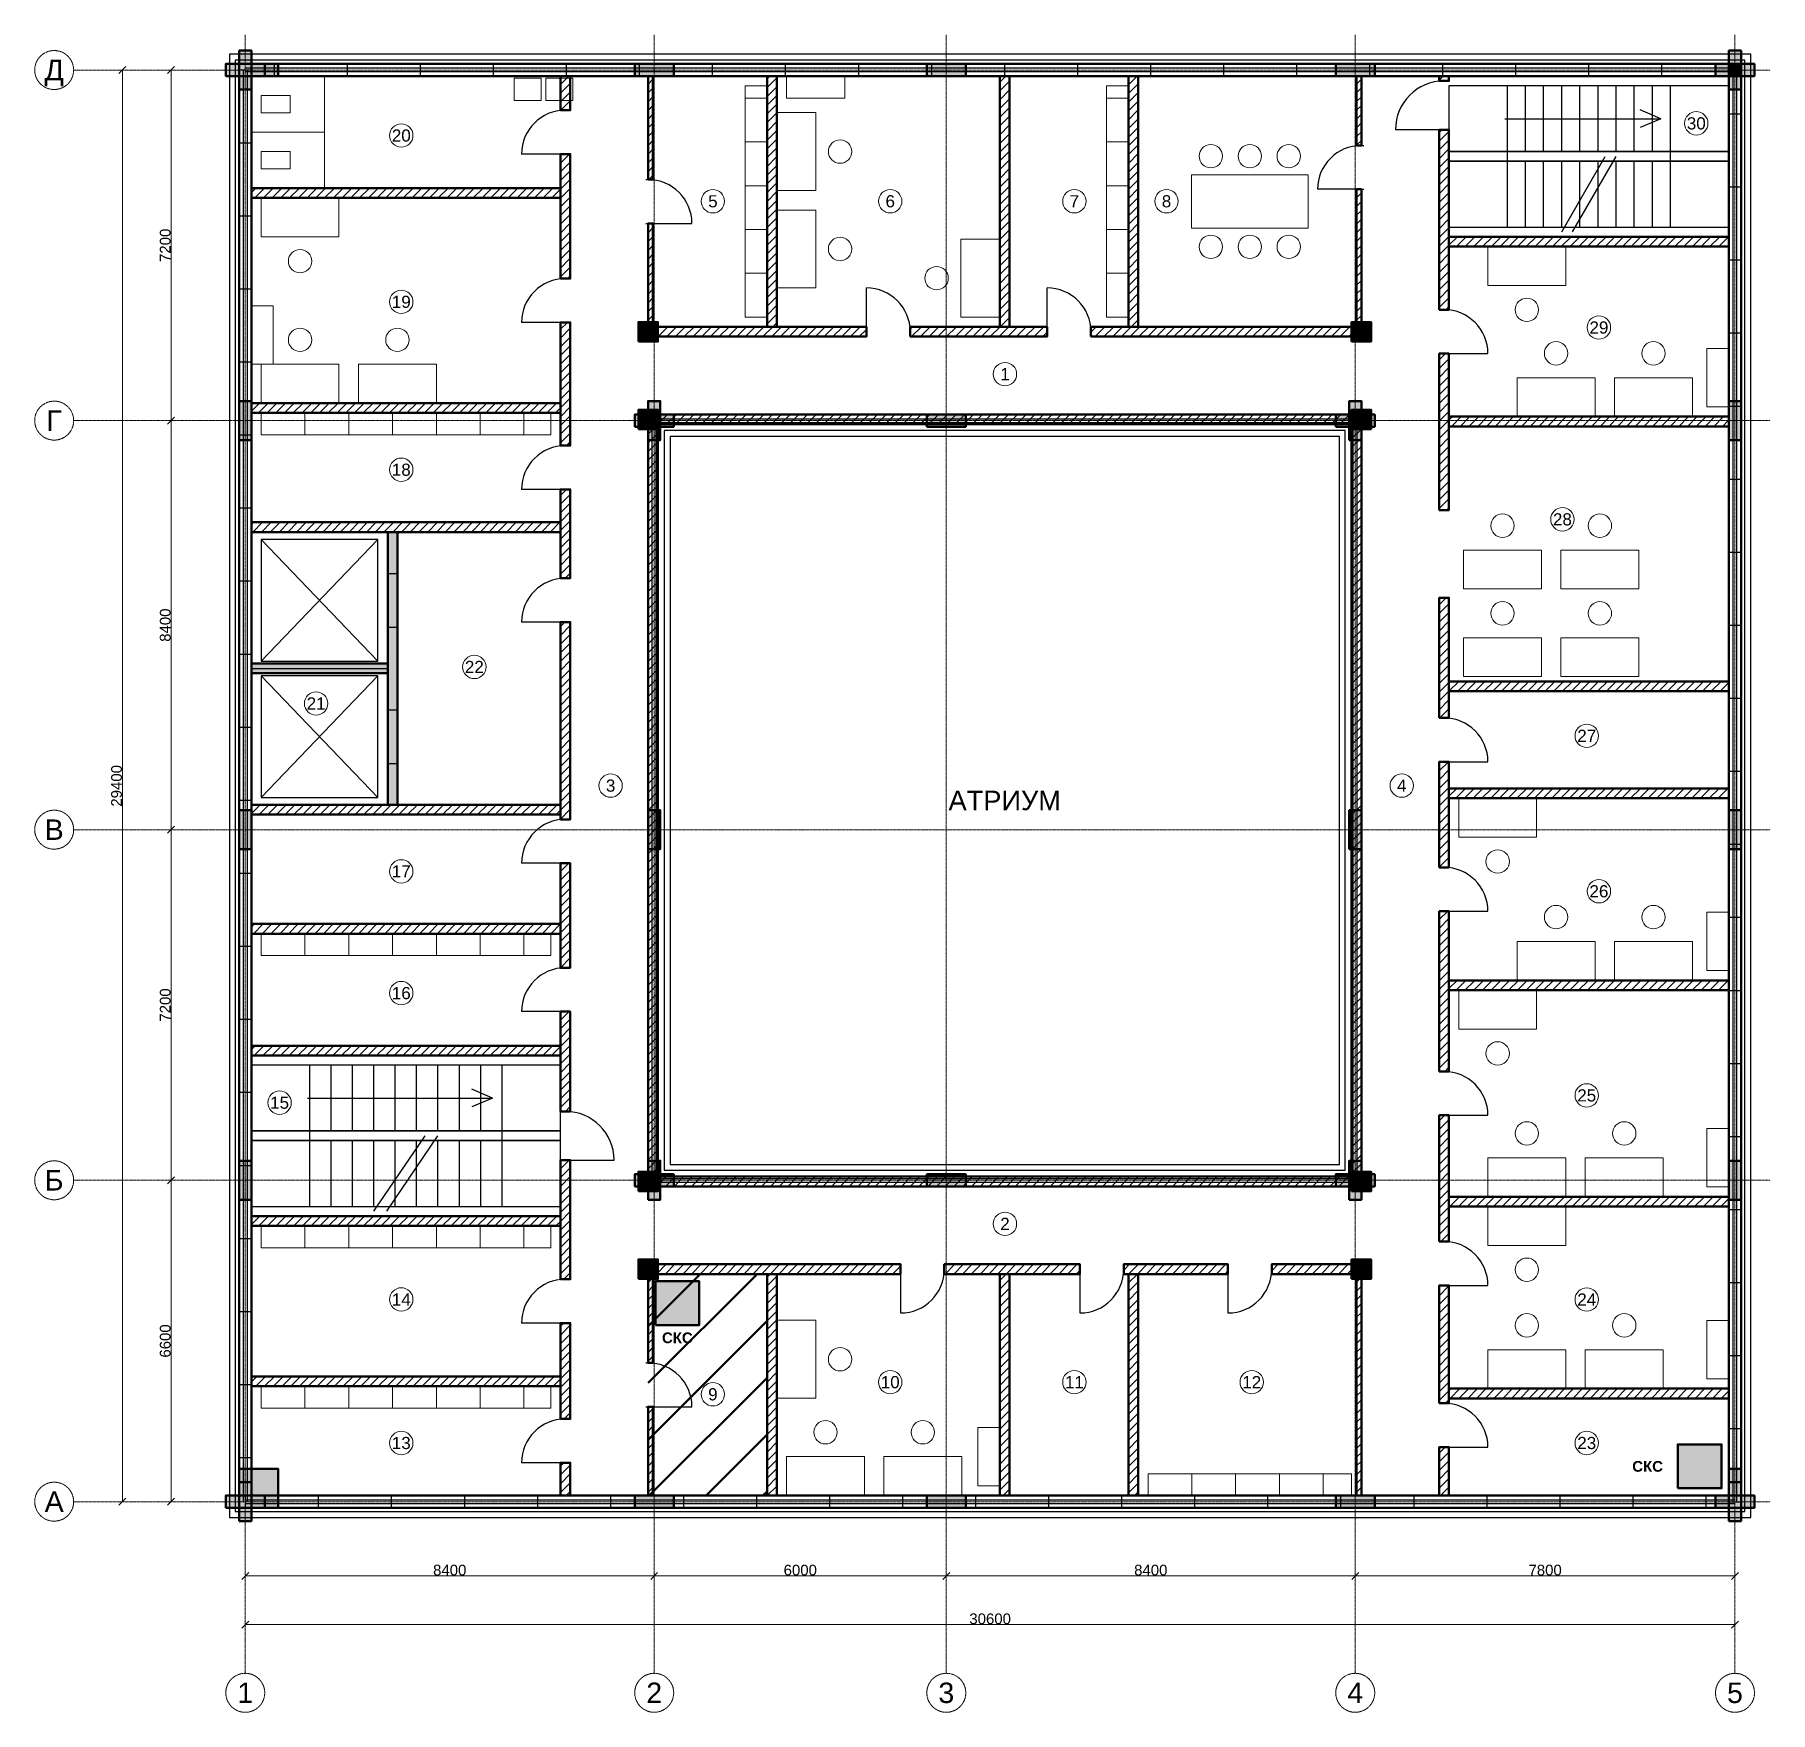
# Model space of a CAD drawing. Header units: millimetres. Extents: x -4325 to 31325, y -4325 to 30125.
import ezdxf
from ezdxf.enums import TextEntityAlignment as Align

# ---------------------------------------------------------------- set-up
doc = ezdxf.new("R2010")
doc.units = ezdxf.units.MM
doc.linetypes.add('CENTER2', pattern=[2.541, 1.587, -0.318, 0.318, -0.318])
for name, color, linetype, lineweight in [('A-ANNO-ROOM', 7, 'CONTINUOUS', 18), ('A-DIMS', 8, 'CONTINUOUS', 13), ('A-DOOR', 3, 'CONTINUOUS', 25), ('A-ELEV', 7, 'CONTINUOUS', 25), ('A-FACADE-PANEL', 8, 'CONTINUOUS', 25), ('A-FURN', 8, 'CONTINUOUS', 18), ('A-GLAZ-RIBBON', 5, 'CONTINUOUS', 25), ('A-GRID', 8, 'CENTER2', 13), ('A-HATCH', 9, 'CONTINUOUS', 9), ('A-OUTLINE', 7, 'CONTINUOUS', 50), ('A-SANI', 8, 'CONTINUOUS', 18), ('A-STAIR', 7, 'CONTINUOUS', 25), ('A-WALL-BLOCK', 9, 'CONTINUOUS', 50), ('A-WALL-RC', 7, 'CONTINUOUS', 50), ('E-SCS-RISER', 1, 'CONTINUOUS', 50), ('E-SERVER-ROOM', 1, 'CONTINUOUS', 50)]:
    doc.layers.add(name, color=color, linetype=linetype, lineweight=lineweight)
doc.styles.add('Arial', font='arial.ttf')
doc.styles.add('Arial-Bold', font='arialbd.ttf')
doc.styles.get("Standard").update_dxf_attribs({"font": 'arial.ttf'})

msp = doc.modelspace()

# ---------------------------------------------------------------- hatches: boundary and pattern name
at = {"layer": 'A-HATCH'}
h = msp.add_hatch(dxfattribs=at)
h.set_pattern_fill('ANSI31', scale=40)
h.paths.add_polyline_path([(6475, 28575), (6675, 28575), (6675, 29275), (6675, 29275), (6475, 29275), (6475, 29275)])
h = msp.add_hatch(dxfattribs=at)
h.set_pattern_fill('ANSI31', scale=40)
h.paths.add_polyline_path([(8275, 27150), (8375, 27150), (8375, 29275), (8375, 29275), (8275, 29275), (8275, 29275)])
h = msp.add_hatch(dxfattribs=at)
h.set_pattern_fill('ANSI31', scale=40)
h.paths.add_polyline_path([(10718, 24125), (10918, 24125), (10918, 29275), (10918, 29275), (10718, 29275), (10718, 29275)])
h = msp.add_hatch(dxfattribs=at)
h.set_pattern_fill('ANSI31', scale=40)
h.paths.add_polyline_path([(15500, 24125), (15700, 24125), (15700, 29275), (15700, 29275), (15500, 29275), (15500, 29275)])
h = msp.add_hatch(dxfattribs=at)
h.set_pattern_fill('ANSI31', scale=40)
h.paths.add_polyline_path([(18143, 24125), (18343, 24125), (18343, 29275), (18343, 29275), (18143, 29275), (18143, 29275)])
h = msp.add_hatch(dxfattribs=at)
h.set_pattern_fill('ANSI31', scale=40)
h.paths.add_polyline_path([(22825, 27850), (22925, 27850), (22925, 29275), (22925, 29275), (22825, 29275), (22825, 29275)])
h = msp.add_hatch(dxfattribs=at)
h.set_pattern_fill('ANSI31', scale=40)
h.paths.add_polyline_path([(24525, 29175), (24725, 29175), (24725, 29275), (24725, 29275), (24525, 29275), (24525, 29275)])
h = msp.add_hatch(dxfattribs=at)
h.set_pattern_fill('ANSI31', scale=40)
h.paths.add_polyline_path([(24525, 24478.5), (24725, 24478.5), (24725, 28175), (24525, 28175)])
h = msp.add_hatch(dxfattribs=at)
h.set_pattern_fill('ANSI31', scale=40)
h.paths.add_polyline_path([(6475, 25117.5), (6675, 25117.5), (6675, 27675), (6475, 27675)])
h = msp.add_hatch(dxfattribs=at)
h.set_pattern_fill('ANSI31', scale=40)
h.paths.add_polyline_path([(125, 26775), (125, 26775), (6475, 26775), (6475, 26975), (125, 26975), (125, 26975)])
h = msp.add_hatch(dxfattribs=at)
h.set_pattern_fill('ANSI31', scale=40)
h.paths.add_polyline_path([(22825, 24125), (22925, 24125), (22925, 26950), (22825, 26950)])
h = msp.add_hatch(dxfattribs=at)
h.set_pattern_fill('ANSI31', scale=40)
h.paths.add_polyline_path([(8275, 24125), (8375, 24125), (8375, 26250), (8275, 26250)])
h = msp.add_hatch(dxfattribs=at)
h.set_pattern_fill('ANSI31', scale=40)
h.paths.add_polyline_path([(24725, 25775), (30475, 25775), (30475, 25775), (30475, 25975), (30475, 25975), (24725, 25975)])
h = msp.add_hatch(dxfattribs=at)
h.set_pattern_fill('ANSI31', scale=40)
h.paths.add_polyline_path([(6475, 21686), (6675, 21686), (6675, 24217.5), (6475, 24217.5)])
h = msp.add_hatch(dxfattribs=at)
h.set_pattern_fill('ANSI31', scale=40)
h.paths.add_polyline_path([(8275, 23925), (12759, 23925), (12759, 24125), (8275, 24125)])
h = msp.add_hatch(dxfattribs=at)
h.set_pattern_fill('ANSI31', scale=40)
h.paths.add_polyline_path([(13659, 23925), (16471.5, 23925), (16471.5, 24125), (13659, 24125)])
h = msp.add_hatch(dxfattribs=at)
h.set_pattern_fill('ANSI31', scale=40)
h.paths.add_polyline_path([(17371.5, 23925), (22925, 23925), (22925, 24125), (17371.5, 24125)])
h = msp.add_hatch(dxfattribs=at)
h.set_pattern_fill('ANSI31', scale=40)
h.paths.add_polyline_path([(24525, 20362.5), (24725, 20362.5), (24725, 23578.5), (24525, 23578.5)])
h = msp.add_hatch(dxfattribs=at)
h.set_pattern_fill('ANSI31', scale=40)
h.paths.add_polyline_path([(125, 22360), (125, 22360), (6475, 22360), (6475, 22560), (125, 22560), (125, 22560)])
h = msp.add_hatch(dxfattribs=at)
h.set_pattern_fill('ANSI31', scale=40)
h.paths.add_polyline_path([(8275, 22125), (22925, 22125), (22925, 22325), (8275, 22325)])
h = msp.add_hatch(dxfattribs=at)
h.set_pattern_fill('ANSI31', scale=40)
h.paths.add_polyline_path([(8275, 6675), (8475, 6675), (8475, 22125), (8275, 22125)])
h = msp.add_hatch(dxfattribs=at)
h.set_pattern_fill('ANSI31', scale=40)
h.paths.add_polyline_path([(22725, 6675), (22925, 6675), (22925, 22125), (22725, 22125)])
h = msp.add_hatch(dxfattribs=at)
h.set_pattern_fill('ANSI31', scale=40)
h.paths.add_polyline_path([(24725, 22082), (30475, 22082), (30475, 22082), (30475, 22282), (30475, 22282), (24725, 22282)])
h = msp.add_hatch(dxfattribs=at)
h.set_pattern_fill('ANSI31', scale=40)
h.paths.add_polyline_path([(6475, 18962), (6675, 18962), (6675, 20786), (6475, 20786)])
h = msp.add_hatch(dxfattribs=at)
h.set_pattern_fill('ANSI31', scale=40)
h.paths.add_polyline_path([(125, 19912), (125, 19912), (6475, 19912), (6475, 20112), (125, 20112), (125, 20112)])
h = msp.add_hatch(dxfattribs=at)
h.set_pattern_fill('ANSI31', scale=40)
h.paths.add_polyline_path([(24525, 16095), (24725, 16095), (24725, 18562.5), (24525, 18562.5)])
h = msp.add_hatch(dxfattribs=at)
h.set_pattern_fill('ANSI31', scale=40)
h.paths.add_polyline_path([(6475, 14012), (6675, 14012), (6675, 18062), (6475, 18062)])
h = msp.add_hatch(dxfattribs=at)
h.set_pattern_fill('ANSI31', scale=40)
h.paths.add_polyline_path([(24725, 16643), (30475, 16643), (30475, 16643), (30475, 16843), (30475, 16843), (24725, 16843)])
h = msp.add_hatch(dxfattribs=at)
h.set_pattern_fill('ANSI31', scale=40)
h.paths.add_polyline_path([(24525, 13026), (24725, 13026), (24725, 15195), (24525, 15195)])
h = msp.add_hatch(dxfattribs=at)
h.set_pattern_fill('ANSI31', scale=40)
h.paths.add_polyline_path([(24725, 14447), (30475, 14447), (30475, 14447), (30475, 14647), (30475, 14647), (24725, 14647)])
h = msp.add_hatch(dxfattribs=at)
h.set_pattern_fill('ANSI31', scale=40)
h.paths.add_polyline_path([(125, 14112), (125, 14112), (6475, 14112), (6475, 14312), (125, 14312), (125, 14312)])
h = msp.add_hatch(dxfattribs=at)
h.set_pattern_fill('ANSI31', scale=40)
h.paths.add_polyline_path([(6475, 10964), (6675, 10964), (6675, 13112), (6475, 13112)])
h = msp.add_hatch(dxfattribs=at)
h.set_pattern_fill('ANSI31', scale=40)
h.paths.add_polyline_path([(24525, 8834), (24725, 8834), (24725, 12126), (24525, 12126)])
h = msp.add_hatch(dxfattribs=at)
h.set_pattern_fill('ANSI31', scale=40)
h.paths.add_polyline_path([(125, 11664), (125, 11664), (6475, 11664), (6475, 11864), (125, 11864), (125, 11864)])
h = msp.add_hatch(dxfattribs=at)
h.set_pattern_fill('ANSI31', scale=40)
h.paths.add_polyline_path([(24725, 10505), (30475, 10505), (30475, 10505), (30475, 10705), (30475, 10705), (24725, 10705)])
h = msp.add_hatch(dxfattribs=at)
h.set_pattern_fill('ANSI31', scale=40)
h.paths.add_polyline_path([(6475, 8014), (6675, 8014), (6675, 10064), (6475, 10064)])
h = msp.add_hatch(dxfattribs=at)
h.set_pattern_fill('ANSI31', scale=40)
h.paths.add_polyline_path([(125, 9164), (125, 9164), (6475, 9164), (6475, 9364), (125, 9364), (125, 9364)])
h = msp.add_hatch(dxfattribs=at)
h.set_pattern_fill('ANSI31', scale=40)
h.paths.add_polyline_path([(24525, 5342), (24725, 5342), (24725, 7934), (24525, 7934)])
h = msp.add_hatch(dxfattribs=at)
h.set_pattern_fill('ANSI31', scale=40)
h.paths.add_polyline_path([(6475, 4568.5), (6675, 4568.5), (6675, 7014), (6475, 7014)])
h = msp.add_hatch(dxfattribs=at)
h.set_pattern_fill('ANSI31', scale=40)
h.paths.add_polyline_path([(8275, 6475), (22925, 6475), (22925, 6675), (8275, 6675)])
h = msp.add_hatch(dxfattribs=at)
h.set_pattern_fill('ANSI31', scale=40)
h.paths.add_polyline_path([(24725, 6063), (30475, 6063), (30475, 6063), (30475, 6263), (30475, 6263), (24725, 6263)])
h = msp.add_hatch(dxfattribs=at)
h.set_pattern_fill('ANSI31', scale=40)
h.paths.add_polyline_path([(125, 5664), (125, 5664), (6475, 5664), (6475, 5864), (125, 5864), (125, 5864)])
h = msp.add_hatch(dxfattribs=at)
h.set_pattern_fill('ANSI31', scale=40)
h.paths.add_polyline_path([(8275, 4675), (13459, 4675), (13459, 4875), (8275, 4875)])
h = msp.add_hatch(dxfattribs=at)
h.set_pattern_fill('ANSI31', scale=40)
h.paths.add_polyline_path([(8275, 2850), (8375, 2850), (8375, 4675), (8275, 4675)])
h = msp.add_hatch(dxfattribs=at)
h.set_pattern_fill('ANSI31', scale=40)
h.paths.add_polyline_path([(10718, 125), (10918, 125), (10918, 125), (10918, 4675), (10718, 4675), (10718, 125)])
h = msp.add_hatch(dxfattribs=at)
h.set_pattern_fill('ANSI31', scale=40)
h.paths.add_polyline_path([(14359, 4675), (17143, 4675), (17143, 4875), (14359, 4875)])
h = msp.add_hatch(dxfattribs=at)
h.set_pattern_fill('ANSI31', scale=40)
h.paths.add_polyline_path([(15500, 125), (15700, 125), (15700, 125), (15700, 4675), (15500, 4675), (15500, 125)])
h = msp.add_hatch(dxfattribs=at)
h.set_pattern_fill('ANSI31', scale=40)
h.paths.add_polyline_path([(18043, 4675), (20184, 4675), (20184, 4875), (18043, 4875)])
h = msp.add_hatch(dxfattribs=at)
h.set_pattern_fill('ANSI31', scale=40)
h.paths.add_polyline_path([(18143, 125), (18343, 125), (18343, 125), (18343, 4675), (18143, 4675), (18143, 125)])
h = msp.add_hatch(dxfattribs=at)
h.set_pattern_fill('ANSI31', scale=40)
h.paths.add_polyline_path([(21084, 4675), (22925, 4675), (22925, 4875), (21084, 4875)])
h = msp.add_hatch(dxfattribs=at)
h.set_pattern_fill('ANSI31', scale=40)
h.paths.add_polyline_path([(22825, 125), (22925, 125), (22925, 125), (22925, 4675), (22825, 4675), (22825, 125)])
h = msp.add_hatch(dxfattribs=at)
h.set_pattern_fill('ANSI31', scale=40)
h.paths.add_polyline_path([(24525, 2021), (24725, 2021), (24725, 4442), (24525, 4442)])
h = msp.add_hatch(dxfattribs=at)
h.set_pattern_fill('ANSI31', scale=40)
h.paths.add_polyline_path([(6475, 1699), (6675, 1699), (6675, 3668.5), (6475, 3668.5)])
h = msp.add_hatch(dxfattribs=at)
h.set_pattern_fill('ANSI31', scale=40)
h.paths.add_polyline_path([(125, 2373), (125, 2373), (6475, 2373), (6475, 2573), (125, 2573), (125, 2573)])
h = msp.add_hatch(dxfattribs=at)
h.set_pattern_fill('ANSI31', scale=40)
h.paths.add_polyline_path([(24725, 2121), (30475, 2121), (30475, 2121), (30475, 2321), (30475, 2321), (24725, 2321)])
h = msp.add_hatch(dxfattribs=at)
h.set_pattern_fill('ANSI31', scale=40)
h.paths.add_polyline_path([(8275, 125), (8375, 125), (8375, 125), (8375, 1950), (8275, 1950), (8275, 125)])
h = msp.add_hatch(dxfattribs=at)
h.set_pattern_fill('ANSI31', scale=40)
h.paths.add_polyline_path([(24525, 125), (24725, 125), (24725, 125), (24725, 1121), (24525, 1121), (24525, 125)])
h = msp.add_hatch(dxfattribs=at)
h.set_pattern_fill('ANSI31', scale=40)
h.paths.add_polyline_path([(6475, 125), (6675, 125), (6675, 125), (6675, 799), (6475, 799), (6475, 125)])
at = {"layer": 'A-WALL-RC'}
h = msp.add_hatch(color=7, dxfattribs=at)
h.dxf.hatch_style = 1
h.paths.add_polyline_path([(-125, 29000), (125, 29000), (125, 29800), (-125, 29800)])
h = msp.add_hatch(color=7, dxfattribs=at)
h.dxf.hatch_style = 1
h.paths.add_polyline_path([(30475, 29000), (30725, 29000), (30725, 29800), (30475, 29800)])
h = msp.add_hatch(color=7, dxfattribs=at)
h.dxf.hatch_style = 1
h.paths.add_polyline_path([(-400, 29275), (400, 29275), (400, 29525), (-400, 29525)])
h = msp.add_hatch(color=7, dxfattribs=at)
h.dxf.hatch_style = 1
h.paths.add_polyline_path([(-125, 29275), (675, 29275), (675, 29525), (-125, 29525)])
h = msp.add_hatch(color=7, dxfattribs=at)
h.dxf.hatch_style = 1
h.paths.add_polyline_path([(8000, 29275), (8800, 29275), (8800, 29525), (8000, 29525)])
h = msp.add_hatch(color=7, dxfattribs=at)
h.dxf.hatch_style = 1
h.paths.add_polyline_path([(14000, 29275), (14800, 29275), (14800, 29525), (14000, 29525)])
h = msp.add_hatch(color=7, dxfattribs=at)
h.dxf.hatch_style = 1
h.paths.add_polyline_path([(22400, 29275), (23200, 29275), (23200, 29525), (22400, 29525)])
h = msp.add_hatch(color=7, dxfattribs=at)
h.dxf.hatch_style = 1
h.paths.add_polyline_path([(30200, 29275), (31000, 29275), (31000, 29525), (30200, 29525)])
h = msp.add_hatch(color=7, dxfattribs=at)
h.dxf.hatch_style = 1
h.paths.add_polyline_path([(30475, 29275), (30725, 29275), (30725, 29525), (30475, 29525)])
h = msp.add_hatch(color=7, dxfattribs=at)
h.dxf.hatch_style = 1
h.paths.add_polyline_path([(8075, 23825), (8475, 23825), (8475, 24225), (8075, 24225)])
h = msp.add_hatch(color=7, dxfattribs=at)
h.dxf.hatch_style = 1
h.paths.add_polyline_path([(22725, 23825), (23125, 23825), (23125, 24225), (22725, 24225)])
h = msp.add_hatch(color=7, dxfattribs=at)
h.dxf.hatch_style = 1
h.paths.add_polyline_path([(-125, 21800), (125, 21800), (125, 22600), (-125, 22600)])
h = msp.add_hatch(color=7, dxfattribs=at)
h.dxf.hatch_style = 1
h.paths.add_polyline_path([(8275, 21800), (8525, 21800), (8525, 22600), (8275, 22600)])
h = msp.add_hatch(color=7, dxfattribs=at)
h.dxf.hatch_style = 1
h.paths.add_polyline_path([(22675, 21800), (22925, 21800), (22925, 22600), (22675, 22600)])
h = msp.add_hatch(color=7, dxfattribs=at)
h.dxf.hatch_style = 1
h.paths.add_polyline_path([(30475, 21800), (30725, 21800), (30725, 22600), (30475, 22600)])
h = msp.add_hatch(color=7, dxfattribs=at)
h.dxf.hatch_style = 1
h.paths.add_polyline_path([(8000, 22075), (8800, 22075), (8800, 22325), (8000, 22325)])
h = msp.add_hatch(color=7, dxfattribs=at)
h.dxf.hatch_style = 1
h.paths.add_polyline_path([(8075, 22025), (8475, 22025), (8475, 22425), (8075, 22425)])
h = msp.add_hatch(color=7, dxfattribs=at)
h.dxf.hatch_style = 1
h.paths.add_polyline_path([(14000, 22075), (14800, 22075), (14800, 22325), (14000, 22325)])
h = msp.add_hatch(color=7, dxfattribs=at)
h.dxf.hatch_style = 1
h.paths.add_polyline_path([(22400, 22075), (23200, 22075), (23200, 22325), (22400, 22325)])
h = msp.add_hatch(color=7, dxfattribs=at)
h.dxf.hatch_style = 1
h.paths.add_polyline_path([(22725, 22025), (23125, 22025), (23125, 22425), (22725, 22425)])
h = msp.add_hatch(color=7, dxfattribs=at)
h.dxf.hatch_style = 1
h.paths.add_polyline_path([(2925, 14312), (3125, 14312), (3125, 19912), (2925, 19912)])
h = msp.add_hatch(color=7, dxfattribs=at)
h.dxf.hatch_style = 1
h.paths.add_polyline_path([(125, 17012), (125, 17012), (2925, 17012), (2925, 17212), (125, 17212), (125, 17212)])
h = msp.add_hatch(color=7, dxfattribs=at)
h.dxf.hatch_style = 1
h.paths.add_polyline_path([(-125, 13400), (125, 13400), (125, 14200), (-125, 14200)])
h = msp.add_hatch(color=7, dxfattribs=at)
h.dxf.hatch_style = 1
h.paths.add_polyline_path([(8275, 13400), (8525, 13400), (8525, 14200), (8275, 14200)])
h = msp.add_hatch(color=7, dxfattribs=at)
h.dxf.hatch_style = 1
h.paths.add_polyline_path([(22675, 13400), (22925, 13400), (22925, 14200), (22675, 14200)])
h = msp.add_hatch(color=7, dxfattribs=at)
h.dxf.hatch_style = 1
h.paths.add_polyline_path([(30475, 13400), (30725, 13400), (30725, 14200), (30475, 14200)])
h = msp.add_hatch(color=7, dxfattribs=at)
h.dxf.hatch_style = 1
h.paths.add_polyline_path([(-125, 6200), (125, 6200), (125, 7000), (-125, 7000)])
h = msp.add_hatch(color=7, dxfattribs=at)
h.dxf.hatch_style = 1
h.paths.add_polyline_path([(8075, 6375), (8475, 6375), (8475, 6775), (8075, 6775)])
h = msp.add_hatch(color=7, dxfattribs=at)
h.dxf.hatch_style = 1
h.paths.add_polyline_path([(8275, 6200), (8525, 6200), (8525, 7000), (8275, 7000)])
h = msp.add_hatch(color=7, dxfattribs=at)
h.dxf.hatch_style = 1
h.paths.add_polyline_path([(22675, 6200), (22925, 6200), (22925, 7000), (22675, 7000)])
h = msp.add_hatch(color=7, dxfattribs=at)
h.dxf.hatch_style = 1
h.paths.add_polyline_path([(22725, 6375), (23125, 6375), (23125, 6775), (22725, 6775)])
h = msp.add_hatch(color=7, dxfattribs=at)
h.dxf.hatch_style = 1
h.paths.add_polyline_path([(30475, 6200), (30725, 6200), (30725, 7000), (30475, 7000)])
h = msp.add_hatch(color=7, dxfattribs=at)
h.dxf.hatch_style = 1
h.paths.add_polyline_path([(8000, 6475), (8800, 6475), (8800, 6725), (8000, 6725)])
h = msp.add_hatch(color=7, dxfattribs=at)
h.dxf.hatch_style = 1
h.paths.add_polyline_path([(14000, 6475), (14800, 6475), (14800, 6725), (14000, 6725)])
h = msp.add_hatch(color=7, dxfattribs=at)
h.dxf.hatch_style = 1
h.paths.add_polyline_path([(22400, 6475), (23200, 6475), (23200, 6725), (22400, 6725)])
h = msp.add_hatch(color=7, dxfattribs=at)
h.dxf.hatch_style = 1
h.paths.add_polyline_path([(8075, 4575), (8475, 4575), (8475, 4975), (8075, 4975)])
h = msp.add_hatch(color=7, dxfattribs=at)
h.dxf.hatch_style = 1
h.paths.add_polyline_path([(22725, 4575), (23125, 4575), (23125, 4975), (22725, 4975)])
h = msp.add_hatch(color=7, dxfattribs=at)
h.dxf.hatch_style = 1
h.paths.add_polyline_path([(-125, -125), (675, -125), (675, 675), (-125, 675)])
h = msp.add_hatch(color=7, dxfattribs=at)
h.dxf.hatch_style = 1
h.paths.add_polyline_path([(-125, -400), (125, -400), (125, 400), (-125, 400)])
h = msp.add_hatch(color=7, dxfattribs=at)
h.dxf.hatch_style = 1
h.paths.add_polyline_path([(30475, -125), (30725, -125), (30725, 675), (30475, 675)])
h = msp.add_hatch(color=7, dxfattribs=at)
h.dxf.hatch_style = 1
h.paths.add_polyline_path([(30475, -400), (30725, -400), (30725, 400), (30475, 400)])
h = msp.add_hatch(color=7, dxfattribs=at)
h.dxf.hatch_style = 1
h.paths.add_polyline_path([(-400, -125), (400, -125), (400, 125), (-400, 125)])
h = msp.add_hatch(color=7, dxfattribs=at)
h.dxf.hatch_style = 1
h.paths.add_polyline_path([(8000, -125), (8800, -125), (8800, 125), (8000, 125)])
h = msp.add_hatch(color=7, dxfattribs=at)
h.dxf.hatch_style = 1
h.paths.add_polyline_path([(14000, -125), (14800, -125), (14800, 125), (14000, 125)])
h = msp.add_hatch(color=7, dxfattribs=at)
h.dxf.hatch_style = 1
h.paths.add_polyline_path([(22400, -125), (23200, -125), (23200, 125), (22400, 125)])
h = msp.add_hatch(color=7, dxfattribs=at)
h.dxf.hatch_style = 1
h.paths.add_polyline_path([(30200, -125), (31000, -125), (31000, 125), (30200, 125)])
at = {"layer": 'E-SCS-RISER'}
h = msp.add_hatch(color=7, dxfattribs=at)
h.dxf.hatch_style = 1
h.paths.add_polyline_path([(8425, 3625), (9325, 3625), (9325, 4525), (8425, 4525)])
h = msp.add_hatch(color=7, dxfattribs=at)
h.dxf.hatch_style = 1
h.paths.add_polyline_path([(29425, 275), (30325, 275), (30325, 1175), (29425, 1175)])
at = {"layer": 'E-SERVER-ROOM'}
h = msp.add_hatch(dxfattribs=at)
h.set_pattern_fill('ANSI31', scale=260)
h.paths.add_polyline_path([(8275, 125), (10718, 125), (10718, 4675), (8275, 4675)])

# ---------------------------------------------------------------- linework, layer by layer
at = {"layer": 'A-ANNO-ROOM'}
for centre in [(29805, 28305), (3205, 28055), (9605, 26705), (13248, 26705), (17030, 26705), (18923, 26705), (3205, 24640), (27805, 24112), (15605, 23155), (3205, 21192), (27055, 20173), (4705, 17142), (1455, 16392), (27555, 15727), (7505, 14705), (23755, 14705), (3205, 12944), (27805, 12535), (3205, 10444), (27555, 8343), (705, 8194), (15605, 5705), (3205, 4153), (27555, 4151), (13248, 2455), (17030, 2455), (20673, 2455), (9605, 2205), (3205, 1205), (27555, 1205)]:
    msp.add_circle(centre, 240, dxfattribs=at)
at = {"layer": 'A-DIMS'}
for p, q in [((-2595.71, 29329.29), (-2454.29, 29470.71)), ((-2525, 0), (-2525, 29400)), ((-1595.71, 29329.29), (-1454.29, 29470.71)), ((-1525, 22200), (-1525, 29400)), ((-1595.71, 22129.29), (-1454.29, 22270.71)), ((-1595.71, 22129.29), (-1454.29, 22270.71)), ((-1525, 13800), (-1525, 22200)), ((-1595.71, 13729.29), (-1454.29, 13870.71)), ((-1595.71, 13729.29), (-1454.29, 13870.71)), ((-1525, 6600), (-1525, 13800)), ((-1595.71, 6529.29), (-1454.29, 6670.71)), ((-1595.71, 6529.29), (-1454.29, 6670.71)), ((-1525, 0), (-1525, 6600)), ((-2595.71, -70.71), (-2454.29, 70.71)), ((-1595.71, -70.71), (-1454.29, 70.71)), ((-70.71, -1595.71), (70.71, -1454.29)), ((0, -1525), (8400, -1525)), ((8329.29, -1595.71), (8470.71, -1454.29)), ((8329.29, -1595.71), (8470.71, -1454.29)), ((8400, -1525), (14400, -1525)), ((14329.29, -1595.71), (14470.71, -1454.29)), ((14329.29, -1595.71), (14470.71, -1454.29)), ((14400, -1525), (22800, -1525)), ((22729.29, -1595.71), (22870.71, -1454.29)), ((22729.29, -1595.71), (22870.71, -1454.29)), ((22800, -1525), (30600, -1525)), ((30529.29, -1595.71), (30670.71, -1454.29)), ((-70.71, -2595.71), (70.71, -2454.29)), ((30529.29, -2595.71), (30670.71, -2454.29)), ((0, -2525), (30600, -2525))]:
    msp.add_line(p, q, dxfattribs=at)
at = {"layer": 'A-DOOR'}
for p, q in [((24525, 29175), (24725, 29175)), ((6475, 28575), (6675, 28575)), ((24625, 28175), (23625, 28175)), ((24525, 28175), (24725, 28175)), ((22875, 27850), (22975, 27850)), ((6575, 27675), (5675, 27675)), ((6475, 27675), (6675, 27675)), ((8225, 27150), (8325, 27150)), ((22925, 26950), (22025, 26950)), ((22875, 26950), (22975, 26950)), ((8225, 26250), (8325, 26250)), ((8275, 26250), (9175, 26250)), ((6475, 25117.5), (6675, 25117.5)), ((12759, 24025), (12759, 24925)), ((16471.5, 24025), (16471.5, 24925)), ((24525, 24478.5), (24725, 24478.5)), ((6575, 24217.5), (5675, 24217.5)), ((6475, 24217.5), (6675, 24217.5)), ((12759, 23925), (12759, 24125)), ((13659, 23925), (13659, 24125)), ((16471.5, 23925), (16471.5, 24125)), ((17371.5, 23925), (17371.5, 24125)), ((24525, 23578.5), (24725, 23578.5)), ((24625, 23578.5), (25525, 23578.5)), ((6475, 21686), (6675, 21686)), ((6575, 20786), (5675, 20786)), ((6475, 20786), (6675, 20786)), ((24525, 20362.5), (24725, 20362.5)), ((2925, 19062), (3125, 19062)), ((6475, 18962), (6675, 18962)), ((24525, 18562.5), (24725, 18562.5)), ((2925, 17962), (3125, 17962)), ((6575, 18062), (5675, 18062)), ((6475, 18062), (6675, 18062)), ((2925, 16262), (3125, 16262)), ((24525, 16095), (24725, 16095)), ((2925, 15162), (3125, 15162)), ((24525, 15195), (24725, 15195)), ((24625, 15195), (25525, 15195)), ((6475, 14012), (6675, 14012)), ((6575, 13112), (5675, 13112)), ((6475, 13112), (6675, 13112)), ((24525, 13026), (24725, 13026)), ((24525, 12126), (24725, 12126)), ((24625, 12126), (25525, 12126)), ((6475, 10964), (6675, 10964)), ((6575, 10064), (5675, 10064)), ((6475, 10064), (6675, 10064)), ((24525, 8834), (24725, 8834)), ((6475, 8014), (6675, 8014)), ((24525, 7934), (24725, 7934)), ((24625, 7934), (25525, 7934)), ((6475, 7014), (6675, 7014)), ((6575, 7014), (7575, 7014)), ((24525, 5342), (24725, 5342)), ((13459, 4675), (13459, 4875)), ((13459, 4775), (13459, 3875)), ((14359, 4675), (14359, 4875)), ((17143, 4675), (17143, 4875)), ((17143, 4775), (17143, 3875)), ((18043, 4675), (18043, 4875)), ((20184, 4675), (20184, 4875)), ((20184, 4775), (20184, 3875)), ((21084, 4675), (21084, 4875)), ((6475, 4568.5), (6675, 4568.5)), ((24525, 4442), (24725, 4442)), ((24625, 4442), (25525, 4442)), ((6575, 3668.5), (5675, 3668.5)), ((6475, 3668.5), (6675, 3668.5)), ((8225, 2850), (8325, 2850)), ((8225, 1950), (8325, 1950)), ((8275, 1950), (9175, 1950)), ((24525, 2021), (24725, 2021)), ((6475, 1699), (6675, 1699)), ((24525, 1121), (24725, 1121)), ((24625, 1121), (25525, 1121)), ((6575, 799), (5675, 799)), ((6475, 799), (6675, 799))]:
    msp.add_line(p, q, dxfattribs=at)
for centre, radius, start, end in [((24625, 28175), 1000, 90, 180), ((6575, 27675), 900, 90, 180), ((22925, 26950), 900, 90, 180), ((8275, 26250), 900, 0, 90), ((6575, 24217.5), 900, 90, 180), ((12759, 24025), 900, 0, 90), ((16471.5, 24025), 900, 0, 90), ((24625, 23578.5), 900, 0, 90), ((6575, 20786), 900, 90, 180), ((6575, 18062), 900, 90, 180), ((24625, 15195), 900, 0, 90), ((6575, 13112), 900, 90, 180), ((24625, 12126), 900, 0, 90), ((6575, 10064), 900, 90, 180), ((24625, 7934), 900, 0, 90), ((6575, 7014), 1000, 0, 90), ((24625, 4442), 900, 0, 90), ((13459, 4775), 900, -90, 0), ((17143, 4775), 900, -90, 0), ((20184, 4775), 900, -90, 0), ((6575, 3668.5), 900, 90, 180), ((8275, 1950), 900, 0, 90), ((24625, 1121), 900, 0, 90), ((6575, 799), 900, 90, 180)]:
    msp.add_arc(centre, radius, start, end, dxfattribs=at)
at = {"layer": 'A-ELEV'}
for p, q in [((325, 17262), (2725, 19762)), ((325, 19762), (2725, 17262)), ((125, 17112), (2925, 17112)), ((325, 14462), (2725, 16962)), ((325, 16962), (2725, 14462))]:
    msp.add_line(p, q, dxfattribs=at)
for points in [[(325, 17262), (2725, 17262), (2725, 19762), (325, 19762)], [(325, 14462), (2725, 14462), (2725, 16962), (325, 16962)]]:
    msp.add_lwpolyline(points, close=True, dxfattribs=at)
at = {"layer": 'A-FACADE-PANEL'}
for points in [[(-325, -325), (30925, -325), (30925, 29725), (-325, 29725)], [(-205, -205), (30805, -205), (30805, 29605), (-205, 29605)], [(8605, 6805), (22595, 6805), (22595, 21995), (8605, 21995)], [(8725, 6925), (22475, 6925), (22475, 21875), (8725, 21875)]]:
    msp.add_lwpolyline(points, close=True, dxfattribs=at)
at = {"layer": 'A-FURN'}
for p, q in [((10268, 28825), (10718, 28825)), ((17693, 28825), (18143, 28825)), ((10268, 27925), (10718, 27925)), ((17693, 27925), (18143, 27925)), ((10268, 27025), (10718, 27025)), ((17693, 27025), (18143, 27025)), ((10268, 26125), (10718, 26125)), ((17693, 26125), (18143, 26125)), ((10268, 25225), (10718, 25225)), ((17693, 25225), (18143, 25225)), ((1225, 21910), (1225, 22360)), ((2125, 21910), (2125, 22360)), ((3025, 21910), (3025, 22360)), ((3925, 21910), (3925, 22360)), ((4825, 21910), (4825, 22360)), ((5725, 21910), (5725, 22360)), ((1225, 11214), (1225, 11664)), ((2125, 11214), (2125, 11664)), ((3025, 11214), (3025, 11664)), ((3925, 11214), (3925, 11664)), ((4825, 11214), (4825, 11664)), ((5725, 11214), (5725, 11664)), ((1225, 5214), (1225, 5664)), ((2125, 5214), (2125, 5664)), ((3025, 5214), (3025, 5664)), ((3925, 5214), (3925, 5664)), ((4825, 5214), (4825, 5664)), ((5725, 5214), (5725, 5664)), ((1225, 1923), (1225, 2373)), ((2125, 1923), (2125, 2373)), ((3025, 1923), (3025, 2373)), ((3925, 1923), (3925, 2373)), ((4825, 1923), (4825, 2373)), ((5725, 1923), (5725, 2373)), ((19443, 125), (19443, 575)), ((20343, 125), (20343, 575)), ((21243, 125), (21243, 575)), ((22143, 125), (22143, 575))]:
    msp.add_line(p, q, dxfattribs=at)
for points in [[(11118, 28825), (12318, 28825), (12318, 29275), (11118, 29275)], [(10268, 24325), (10718, 24325), (10718, 29075), (10268, 29075)], [(17693, 24325), (18143, 24325), (18143, 29075), (17693, 29075)], [(10918, 26925), (11718, 26925), (11718, 28525), (10918, 28525)], [(19434, 26150), (21834, 26150), (21834, 27250), (19434, 27250)], [(325, 25975), (1925, 25975), (1925, 26775), (325, 26775)], [(10918, 24925), (11718, 24925), (11718, 26525), (10918, 26525)], [(14700, 24325), (15500, 24325), (15500, 25925), (14700, 25925)], [(25525, 24975), (27125, 24975), (27125, 25775), (25525, 25775)], [(125, 23360), (575, 23360), (575, 24560), (125, 24560)], [(30025, 22482), (30475, 22482), (30475, 23682), (30025, 23682)], [(325, 22560), (1925, 22560), (1925, 23360), (325, 23360)], [(2325, 22560), (3925, 22560), (3925, 23360), (2325, 23360)], [(26125, 22282), (27725, 22282), (27725, 23082), (26125, 23082)], [(28125, 22282), (29725, 22282), (29725, 23082), (28125, 23082)], [(325, 21910), (6275, 21910), (6275, 22360), (325, 22360)], [(25025, 18743), (26625, 18743), (26625, 19543), (25025, 19543)], [(27025, 18743), (28625, 18743), (28625, 19543), (27025, 19543)], [(25025, 16943), (26625, 16943), (26625, 17743), (25025, 17743)], [(27025, 16943), (28625, 16943), (28625, 17743), (27025, 17743)], [(24925, 13647), (26525, 13647), (26525, 14447), (24925, 14447)], [(30025, 10905), (30475, 10905), (30475, 12105), (30025, 12105)], [(325, 11214), (6275, 11214), (6275, 11664), (325, 11664)], [(26125, 10705), (27725, 10705), (27725, 11505), (26125, 11505)], [(28125, 10705), (29725, 10705), (29725, 11505), (28125, 11505)], [(24925, 9705), (26525, 9705), (26525, 10505), (24925, 10505)], [(30025, 6463), (30475, 6463), (30475, 7663), (30025, 7663)], [(25525, 6263), (27125, 6263), (27125, 7063), (25525, 7063)], [(27525, 6263), (29125, 6263), (29125, 7063), (27525, 7063)], [(25525, 5263), (27125, 5263), (27125, 6063), (25525, 6063)], [(325, 5214), (6275, 5214), (6275, 5664), (325, 5664)], [(10918, 2125), (11718, 2125), (11718, 3725), (10918, 3725)], [(30025, 2521), (30475, 2521), (30475, 3721), (30025, 3721)], [(25525, 2321), (27125, 2321), (27125, 3121), (25525, 3121)], [(27525, 2321), (29125, 2321), (29125, 3121), (27525, 3121)], [(325, 1923), (6275, 1923), (6275, 2373), (325, 2373)], [(15050, 325), (15500, 325), (15500, 1525), (15050, 1525)], [(11118, 125), (12718, 125), (12718, 925), (11118, 925)], [(13118, 125), (14718, 125), (14718, 925), (13118, 925)], [(18543, 125), (22725, 125), (22725, 575), (18543, 575)]]:
    msp.add_lwpolyline(points, close=True, dxfattribs=at)
for centre in [(12218, 27725), (19834, 27630), (20634, 27630), (21434, 27630), (1125, 25475), (12218, 25725), (19834, 25770), (20634, 25770), (21434, 25770), (14200, 25125), (26325, 24475), (1125, 23860), (3125, 23860), (26925, 23582), (28925, 23582), (25825, 20043), (27825, 20043), (25825, 18243), (27825, 18243), (25725, 13147), (26925, 12005), (28925, 12005), (25725, 9205), (26325, 7563), (28325, 7563), (26325, 4763), (26325, 3621), (28325, 3621), (12218, 2925), (11918, 1425), (13918, 1425)]:
    msp.add_circle(centre, 240, dxfattribs=at)
at = {"layer": 'A-GLAZ-RIBBON'}
for p, q in [((125, 29400), (-125, 29400)), ((-40, 29400), (-40, 0)), ((30600, 29440), (0, 29440)), ((30600, 29360), (0, 29360)), ((40, 29400), (40, 0)), ((600, 29275), (600, 29525)), ((2100, 29275), (2100, 29525)), ((3600, 29275), (3600, 29525)), ((5100, 29275), (5100, 29525)), ((6600, 29275), (6600, 29525)), ((8100, 29275), (8100, 29525)), ((9600, 29275), (9600, 29525)), ((11100, 29275), (11100, 29525)), ((12600, 29275), (12600, 29525)), ((14100, 29275), (14100, 29525)), ((15600, 29275), (15600, 29525)), ((17100, 29275), (17100, 29525)), ((18600, 29275), (18600, 29525)), ((20100, 29275), (20100, 29525)), ((21600, 29275), (21600, 29525)), ((23100, 29275), (23100, 29525)), ((24600, 29275), (24600, 29525)), ((26100, 29275), (26100, 29525)), ((27600, 29275), (27600, 29525)), ((29100, 29275), (29100, 29525)), ((30560, 0), (30560, 29400)), ((30600, 29275), (30600, 29525)), ((30640, 0), (30640, 29400)), ((30475, 28500), (30725, 28500)), ((125, 27900), (-125, 27900)), ((30475, 27000), (30725, 27000)), ((125, 26400), (-125, 26400)), ((30475, 25500), (30725, 25500)), ((125, 24900), (-125, 24900)), ((30475, 24000), (30725, 24000)), ((125, 23400), (-125, 23400)), ((30475, 22500), (30725, 22500)), ((8360, 6600), (8360, 22200)), ((8400, 22240), (22800, 22240)), ((8400, 22160), (22800, 22160)), ((8440, 6600), (8440, 22200)), ((22760, 6600), (22760, 22200)), ((22840, 6600), (22840, 22200)), ((125, 21900), (-125, 21900)), ((30475, 21000), (30725, 21000)), ((125, 20400), (-125, 20400)), ((30475, 19500), (30725, 19500)), ((125, 18900), (-125, 18900)), ((30475, 18000), (30725, 18000)), ((125, 17400), (-125, 17400)), ((30475, 16500), (30725, 16500)), ((125, 15900), (-125, 15900)), ((30475, 15000), (30725, 15000)), ((125, 14400), (-125, 14400)), ((30475, 13500), (30725, 13500)), ((125, 12900), (-125, 12900)), ((30475, 12000), (30725, 12000)), ((125, 11400), (-125, 11400)), ((30475, 10500), (30725, 10500)), ((125, 9900), (-125, 9900)), ((30475, 9000), (30725, 9000)), ((125, 8400), (-125, 8400)), ((30475, 7500), (30725, 7500)), ((125, 6900), (-125, 6900)), ((8400, 6640), (22800, 6640)), ((8400, 6560), (22800, 6560)), ((30475, 6000), (30725, 6000)), ((125, 5400), (-125, 5400)), ((30475, 4500), (30725, 4500)), ((125, 3900), (-125, 3900)), ((30475, 3000), (30725, 3000)), ((125, 2400), (-125, 2400)), ((30475, 1500), (30725, 1500)), ((125, 900), (-125, 900)), ((0, 125), (0, -125)), ((0, 40), (30600, 40)), ((1500, 125), (1500, -125)), ((3000, 125), (3000, -125)), ((4500, 125), (4500, -125)), ((6000, 125), (6000, -125)), ((7500, 125), (7500, -125)), ((9000, 125), (9000, -125)), ((10500, 125), (10500, -125)), ((12000, 125), (12000, -125)), ((13500, 125), (13500, -125)), ((15000, 125), (15000, -125)), ((16500, 125), (16500, -125)), ((18000, 125), (18000, -125)), ((19500, 125), (19500, -125)), ((21000, 125), (21000, -125)), ((22500, 125), (22500, -125)), ((24000, 125), (24000, -125)), ((25500, 125), (25500, -125)), ((27000, 125), (27000, -125)), ((28500, 125), (28500, -125)), ((30000, 125), (30000, -125)), ((30475, 0), (30725, 0)), ((0, -40), (30600, -40))]:
    msp.add_line(p, q, dxfattribs=at)
at = {"layer": 'A-GRID'}
for p, q in [((0, -3525), (0, 30125)), ((8400, -3525), (8400, 30125)), ((14400, -3525), (14400, 30125)), ((22800, -3525), (22800, 30125)), ((30600, -3525), (30600, 30125)), ((-3525, 29400), (31325, 29400)), ((-3525, 22200), (31325, 22200)), ((-3525, 13800), (31325, 13800)), ((-3525, 6600), (31325, 6600)), ((-3525, 0), (31325, 0))]:
    msp.add_line(p, q, dxfattribs=at)
for centre in [(-3925, 29400), (-3925, 22200), (-3925, 13800), (-3925, 6600), (-3925, 0), (0, -3925), (8400, -3925), (14400, -3925), (22800, -3925), (30600, -3925)]:
    msp.add_circle(centre, 400, dxfattribs=at)
at = {"layer": 'A-OUTLINE'}
for points in [[(-125, -125), (30725, -125), (30725, 29525), (-125, 29525)], [(125, 125), (30475, 125), (30475, 29275), (125, 29275)], [(8275, 6475), (22925, 6475), (22925, 22325), (8275, 22325)]]:
    msp.add_lwpolyline(points, close=True, dxfattribs=at)
at = {"layer": 'A-SANI'}
for points in [[(125, 28125), (1625, 28125), (1625, 29275), (125, 29275)], [(5525, 28775), (6075, 28775), (6075, 29235), (5525, 29235)], [(6175, 28775), (6725, 28775), (6725, 29235), (6175, 29235)], [(325, 28520), (925, 28520), (925, 28880), (325, 28880)], [(125, 26975), (1625, 26975), (1625, 28125), (125, 28125)], [(325, 27370), (925, 27370), (925, 27730), (325, 27730)]]:
    msp.add_lwpolyline(points, close=True, dxfattribs=at)
at = {"layer": 'A-STAIR'}
for p, q in [((25925, 26175), (25925, 29075)), ((26297.22, 27725), (26297.22, 29075)), ((26669.44, 27725), (26669.44, 29075)), ((27041.67, 27725), (27041.67, 29075)), ((27413.89, 27725), (27413.89, 29075)), ((27786.11, 27725), (27786.11, 29075)), ((28158.33, 27725), (28158.33, 29075)), ((28530.56, 27725), (28530.56, 29075)), ((28902.78, 27725), (28902.78, 29075)), ((29275, 27725), (29275, 29075)), ((29275, 26175), (29275, 29075)), ((29075, 28400), (28655, 28580)), ((25875, 28400), (29075, 28400)), ((29075, 28400), (28655, 28220)), ((26297.22, 26175), (26297.22, 27525)), ((26669.44, 26175), (26669.44, 27525)), ((27041.67, 26075), (27935, 27625)), ((27041.67, 26175), (27041.67, 27525)), ((27265, 26075), (28158.33, 27625)), ((27413.89, 26175), (27413.89, 27525)), ((27786.11, 26175), (27786.11, 27525)), ((28158.33, 26175), (28158.33, 27525)), ((28530.56, 26175), (28530.56, 27525)), ((28902.78, 26175), (28902.78, 27525)), ((29275, 26175), (29275, 27525)), ((1325, 6064), (1325, 8964)), ((1763.89, 7614), (1763.89, 8964)), ((2202.78, 7614), (2202.78, 8964)), ((2641.67, 7614), (2641.67, 8964)), ((3080.56, 7614), (3080.56, 8964)), ((3519.44, 7614), (3519.44, 8964)), ((3958.33, 7614), (3958.33, 8964)), ((4397.22, 7614), (4397.22, 8964)), ((4836.11, 7614), (4836.11, 8964)), ((5275, 7614), (5275, 8964)), ((5275, 6064), (5275, 8964)), ((1275, 8289), (5075, 8289)), ((5075, 8289), (4655, 8469)), ((5075, 8289), (4655, 8109)), ((2641.67, 5964), (3695, 7514)), ((2905, 5964), (3958.33, 7514)), ((1763.89, 6064), (1763.89, 7414)), ((2202.78, 6064), (2202.78, 7414)), ((2641.67, 6064), (2641.67, 7414)), ((3080.56, 6064), (3080.56, 7414)), ((3519.44, 6064), (3519.44, 7414)), ((3958.33, 6064), (3958.33, 7414)), ((4397.22, 6064), (4397.22, 7414)), ((4836.11, 6064), (4836.11, 7414)), ((5275, 6064), (5275, 7414))]:
    msp.add_line(p, q, dxfattribs=at)
for points in [[(24725, 27725), (30475, 27725), (30475, 29075), (24725, 29075)], [(24725, 27525), (30475, 27525), (30475, 27725), (24725, 27725)], [(24725, 26175), (30475, 26175), (30475, 27525), (24725, 27525)], [(125, 7614), (6475, 7614), (6475, 8964), (125, 8964)], [(125, 7414), (6475, 7414), (6475, 7614), (125, 7614)], [(125, 6064), (6475, 6064), (6475, 7414), (125, 7414)]]:
    msp.add_lwpolyline(points, close=True, dxfattribs=at)
at = {"layer": 'A-WALL-BLOCK'}
for points in [[(6475, 28575), (6675, 28575), (6675, 29275), (6675, 29275), (6475, 29275), (6475, 29275)], [(8275, 27150), (8375, 27150), (8375, 29275), (8375, 29275), (8275, 29275), (8275, 29275)], [(10718, 24125), (10918, 24125), (10918, 29275), (10918, 29275), (10718, 29275), (10718, 29275)], [(15500, 24125), (15700, 24125), (15700, 29275), (15700, 29275), (15500, 29275), (15500, 29275)], [(18143, 24125), (18343, 24125), (18343, 29275), (18343, 29275), (18143, 29275), (18143, 29275)], [(22825, 27850), (22925, 27850), (22925, 29275), (22925, 29275), (22825, 29275), (22825, 29275)], [(24525, 29175), (24725, 29175), (24725, 29275), (24725, 29275), (24525, 29275), (24525, 29275)], [(24525, 24478.5), (24725, 24478.5), (24725, 28175), (24525, 28175)], [(6475, 25117.5), (6675, 25117.5), (6675, 27675), (6475, 27675)], [(125, 26775), (125, 26775), (6475, 26775), (6475, 26975), (125, 26975), (125, 26975)], [(22825, 24125), (22925, 24125), (22925, 26950), (22825, 26950)], [(8275, 24125), (8375, 24125), (8375, 26250), (8275, 26250)], [(24725, 25775), (30475, 25775), (30475, 25775), (30475, 25975), (30475, 25975), (24725, 25975)], [(6475, 21686), (6675, 21686), (6675, 24217.5), (6475, 24217.5)], [(8275, 23925), (12759, 23925), (12759, 24125), (8275, 24125)], [(13659, 23925), (16471.5, 23925), (16471.5, 24125), (13659, 24125)], [(17371.5, 23925), (22925, 23925), (22925, 24125), (17371.5, 24125)], [(24525, 20362.5), (24725, 20362.5), (24725, 23578.5), (24525, 23578.5)], [(125, 22360), (125, 22360), (6475, 22360), (6475, 22560), (125, 22560), (125, 22560)], [(8275, 22125), (22925, 22125), (22925, 22325), (8275, 22325)], [(8275, 6675), (8475, 6675), (8475, 22125), (8275, 22125)], [(22725, 6675), (22925, 6675), (22925, 22125), (22725, 22125)], [(24725, 22082), (30475, 22082), (30475, 22082), (30475, 22282), (30475, 22282), (24725, 22282)], [(6475, 18962), (6675, 18962), (6675, 20786), (6475, 20786)], [(125, 19912), (125, 19912), (6475, 19912), (6475, 20112), (125, 20112), (125, 20112)], [(24525, 16095), (24725, 16095), (24725, 18562.5), (24525, 18562.5)], [(6475, 14012), (6675, 14012), (6675, 18062), (6475, 18062)], [(24725, 16643), (30475, 16643), (30475, 16643), (30475, 16843), (30475, 16843), (24725, 16843)], [(24525, 13026), (24725, 13026), (24725, 15195), (24525, 15195)], [(24725, 14447), (30475, 14447), (30475, 14447), (30475, 14647), (30475, 14647), (24725, 14647)], [(125, 14112), (125, 14112), (6475, 14112), (6475, 14312), (125, 14312), (125, 14312)], [(6475, 10964), (6675, 10964), (6675, 13112), (6475, 13112)], [(24525, 8834), (24725, 8834), (24725, 12126), (24525, 12126)], [(125, 11664), (125, 11664), (6475, 11664), (6475, 11864), (125, 11864), (125, 11864)], [(24725, 10505), (30475, 10505), (30475, 10505), (30475, 10705), (30475, 10705), (24725, 10705)], [(6475, 8014), (6675, 8014), (6675, 10064), (6475, 10064)], [(125, 9164), (125, 9164), (6475, 9164), (6475, 9364), (125, 9364), (125, 9364)], [(24525, 5342), (24725, 5342), (24725, 7934), (24525, 7934)], [(6475, 4568.5), (6675, 4568.5), (6675, 7014), (6475, 7014)], [(8275, 6475), (22925, 6475), (22925, 6675), (8275, 6675)], [(24725, 6063), (30475, 6063), (30475, 6063), (30475, 6263), (30475, 6263), (24725, 6263)], [(125, 5664), (125, 5664), (6475, 5664), (6475, 5864), (125, 5864), (125, 5864)], [(8275, 4675), (13459, 4675), (13459, 4875), (8275, 4875)], [(8275, 2850), (8375, 2850), (8375, 4675), (8275, 4675)], [(10718, 125), (10918, 125), (10918, 125), (10918, 4675), (10718, 4675), (10718, 125)], [(14359, 4675), (17143, 4675), (17143, 4875), (14359, 4875)], [(15500, 125), (15700, 125), (15700, 125), (15700, 4675), (15500, 4675), (15500, 125)], [(18043, 4675), (20184, 4675), (20184, 4875), (18043, 4875)], [(18143, 125), (18343, 125), (18343, 125), (18343, 4675), (18143, 4675), (18143, 125)], [(21084, 4675), (22925, 4675), (22925, 4875), (21084, 4875)], [(22825, 125), (22925, 125), (22925, 125), (22925, 4675), (22825, 4675), (22825, 125)], [(24525, 2021), (24725, 2021), (24725, 4442), (24525, 4442)], [(6475, 1699), (6675, 1699), (6675, 3668.5), (6475, 3668.5)], [(125, 2373), (125, 2373), (6475, 2373), (6475, 2573), (125, 2573), (125, 2573)], [(24725, 2121), (30475, 2121), (30475, 2121), (30475, 2321), (30475, 2321), (24725, 2321)], [(8275, 125), (8375, 125), (8375, 125), (8375, 1950), (8275, 1950), (8275, 125)], [(24525, 125), (24725, 125), (24725, 125), (24725, 1121), (24525, 1121), (24525, 125)], [(6475, 125), (6675, 125), (6675, 125), (6675, 799), (6475, 799), (6475, 125)]]:
    msp.add_lwpolyline(points, close=True, dxfattribs=at)
at = {"layer": 'A-WALL-RC'}
for points in [[(-125, 29000), (125, 29000), (125, 29800), (-125, 29800)], [(30475, 29000), (30725, 29000), (30725, 29800), (30475, 29800)], [(-400, 29275), (400, 29275), (400, 29525), (-400, 29525)], [(-125, 29275), (675, 29275), (675, 29525), (-125, 29525)], [(8000, 29275), (8800, 29275), (8800, 29525), (8000, 29525)], [(14000, 29275), (14800, 29275), (14800, 29525), (14000, 29525)], [(22400, 29275), (23200, 29275), (23200, 29525), (22400, 29525)], [(30200, 29275), (31000, 29275), (31000, 29525), (30200, 29525)], [(30475, 29275), (30725, 29275), (30725, 29525), (30475, 29525)], [(8075, 23825), (8475, 23825), (8475, 24225), (8075, 24225)], [(22725, 23825), (23125, 23825), (23125, 24225), (22725, 24225)], [(-125, 21800), (125, 21800), (125, 22600), (-125, 22600)], [(8275, 21800), (8525, 21800), (8525, 22600), (8275, 22600)], [(22675, 21800), (22925, 21800), (22925, 22600), (22675, 22600)], [(30475, 21800), (30725, 21800), (30725, 22600), (30475, 22600)], [(8000, 22075), (8800, 22075), (8800, 22325), (8000, 22325)], [(8075, 22025), (8475, 22025), (8475, 22425), (8075, 22425)], [(14000, 22075), (14800, 22075), (14800, 22325), (14000, 22325)], [(22400, 22075), (23200, 22075), (23200, 22325), (22400, 22325)], [(22725, 22025), (23125, 22025), (23125, 22425), (22725, 22425)], [(2925, 14312), (3125, 14312), (3125, 19912), (2925, 19912)], [(125, 17012), (125, 17012), (2925, 17012), (2925, 17212), (125, 17212), (125, 17212)], [(-125, 13400), (125, 13400), (125, 14200), (-125, 14200)], [(8275, 13400), (8525, 13400), (8525, 14200), (8275, 14200)], [(22675, 13400), (22925, 13400), (22925, 14200), (22675, 14200)], [(30475, 13400), (30725, 13400), (30725, 14200), (30475, 14200)], [(-125, 6200), (125, 6200), (125, 7000), (-125, 7000)], [(8075, 6375), (8475, 6375), (8475, 6775), (8075, 6775)], [(8275, 6200), (8525, 6200), (8525, 7000), (8275, 7000)], [(22675, 6200), (22925, 6200), (22925, 7000), (22675, 7000)], [(22725, 6375), (23125, 6375), (23125, 6775), (22725, 6775)], [(30475, 6200), (30725, 6200), (30725, 7000), (30475, 7000)], [(8000, 6475), (8800, 6475), (8800, 6725), (8000, 6725)], [(14000, 6475), (14800, 6475), (14800, 6725), (14000, 6725)], [(22400, 6475), (23200, 6475), (23200, 6725), (22400, 6725)], [(8075, 4575), (8475, 4575), (8475, 4975), (8075, 4975)], [(22725, 4575), (23125, 4575), (23125, 4975), (22725, 4975)], [(-125, -125), (675, -125), (675, 675), (-125, 675)], [(-125, -400), (125, -400), (125, 400), (-125, 400)], [(30475, -125), (30725, -125), (30725, 675), (30475, 675)], [(30475, -400), (30725, -400), (30725, 400), (30475, 400)], [(-400, -125), (400, -125), (400, 125), (-400, 125)], [(8000, -125), (8800, -125), (8800, 125), (8000, 125)], [(14000, -125), (14800, -125), (14800, 125), (14000, 125)], [(22400, -125), (23200, -125), (23200, 125), (22400, 125)], [(30200, -125), (31000, -125), (31000, 125), (30200, 125)]]:
    msp.add_lwpolyline(points, close=True, dxfattribs=at)
at = {"layer": 'E-SCS-RISER'}
for points in [[(8425, 3625), (9325, 3625), (9325, 4525), (8425, 4525)], [(29425, 275), (30325, 275), (30325, 1175), (29425, 1175)]]:
    msp.add_lwpolyline(points, close=True, dxfattribs=at)

# ---------------------------------------------------------------- texts
at = {"layer": 'A-ANNO-ROOM'}
for s, p in [('20', (3205, 28055)), ('30', (29805, 28305)), ('5', (9605, 26705)), ('6', (13248, 26705)), ('7', (17030, 26705)), ('8', (18923, 26705)), ('19', (3205, 24640)), ('29', (27805, 24112)), ('1', (15605, 23155)), ('18', (3205, 21192)), ('28', (27055, 20173)), ('22', (4705, 17142)), ('21', (1455, 16392)), ('27', (27555, 15727)), ('3', (7505, 14705)), ('4', (23755, 14705)), ('17', (3205, 12944)), ('26', (27805, 12535)), ('16', (3205, 10444)), ('15', (705, 8194)), ('25', (27555, 8343)), ('2', (15605, 5705)), ('14', (3205, 4153)), ('24', (27555, 4151)), ('10', (13248, 2455)), ('11', (17030, 2455)), ('12', (20673, 2455)), ('9', (9605, 2205)), ('13', (3205, 1205)), ('23', (27555, 1205))]:
    msp.add_text(s, height=250, dxfattribs=at).set_placement(p, align=Align.MIDDLE_CENTER)
at = {"layer": 'A-ANNO-ROOM', "style": 'Arial'}
msp.add_text('АТРИУМ', height=400, dxfattribs=at).set_placement((15600, 14400), align=Align.MIDDLE_CENTER)
at = {"layer": 'A-DIMS'}
for s, p in [('7200', (-1645, 25800)), ('8400', (-1645, 18000)), ('29400', (-2645, 14700)), ('7200', (-1645, 10200)), ('6600', (-1645, 3300))]:
    msp.add_text(s, height=220, rotation=90, dxfattribs=at).set_placement(p, align=Align.MIDDLE_CENTER)
for s, p in [('8400', (4200, -1405)), ('6000', (11400, -1405)), ('8400', (18600, -1405)), ('7800', (26700, -1405)), ('30600', (15300, -2405))]:
    msp.add_text(s, height=220, dxfattribs=at).set_placement(p, align=Align.MIDDLE_CENTER)
at = {"layer": 'A-GRID'}
for s, p in [('Д', (-3925, 29400)), ('Г', (-3925, 22200)), ('В', (-3925, 13800)), ('Б', (-3925, 6600)), ('А', (-3925, 0)), ('1', (0, -3925)), ('2', (8400, -3925)), ('3', (14400, -3925)), ('4', (22800, -3925)), ('5', (30600, -3925))]:
    msp.add_text(s, height=420, dxfattribs=at).set_placement(p, align=Align.MIDDLE_CENTER)
at = {"layer": 'E-SCS-RISER', "style": 'Arial-Bold'}
for p in [(8875, 3365), (28805, 725)]:
    msp.add_text('СКС', height=220, dxfattribs=at).set_placement(p, align=Align.MIDDLE_CENTER)

doc.saveas('drawing.dxf')
